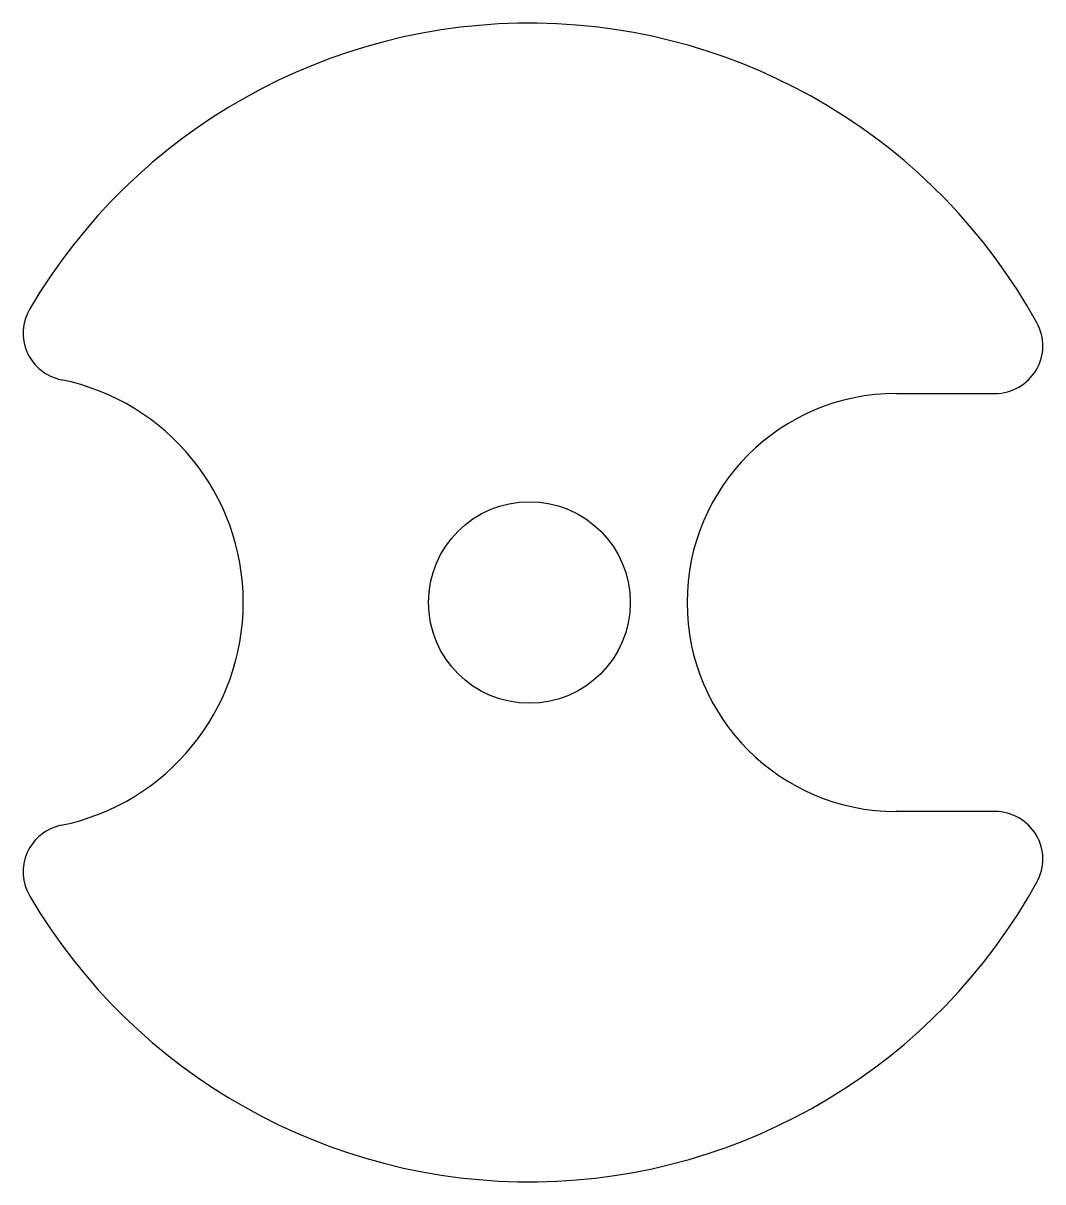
# Model space of a CAD drawing. Header units: millimetres. Extents: x -27.6 to 28, y -31.6 to 31.6.
import ezdxf

# ---------------------------------------------------------------- set-up
doc = ezdxf.new("R2010")
doc.units = ezdxf.units.MM

msp = doc.modelspace()

# ---------------------------------------------------------------- linework, layer by layer
at = {"color": 7, "linetype": 'Continuous', "lineweight": 25}
for p, q in [((20, 11.4), (25.397, 11.4)), ((25.397, -11.4), (20, -11.4))]:
    msp.add_line(p, q, dxfattribs=at)
msp.add_circle((0, 0), 5.5, dxfattribs=at)
for centre, radius, start, end in [((0, 0), 31.6, 28.86573, 149.54969), ((-25, 14.697), 2.6, 149.54969, 258.46304), ((25.397, 14), 2.6, 270, 28.86573), ((-28, 0), 12.4, 281.53696, 78.46304), ((20, 0), 11.4, 90, 270), ((25.397, -14), 2.6, 331.13427, 90), ((-25, -14.697), 2.6, 101.53696, 210.45031), ((0, 0), 31.6, 210.45031, 331.13427)]:
    msp.add_arc(centre, radius, start, end, dxfattribs=at)

doc.saveas('drawing.dxf')
